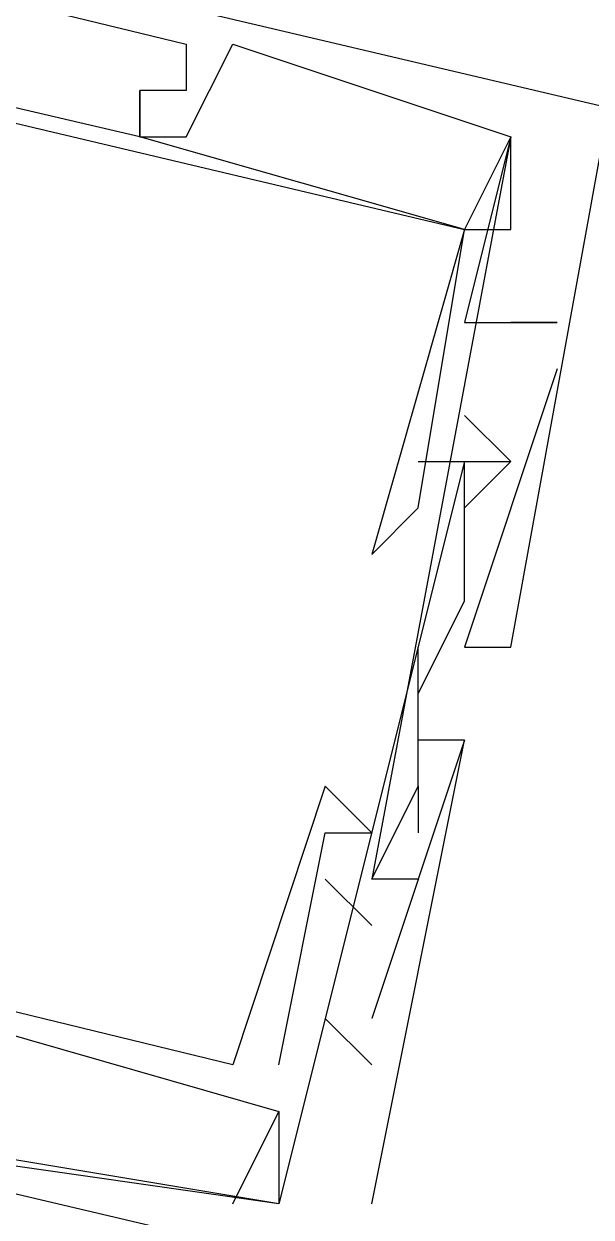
# Model space of a CAD drawing. Header units: feet. Extents: x -84 to 198, y -22 to 181.
# Drawn here: x 125.6466 to 125.8097, y 119.414 to 119.7569 of the extents above; entities that cross this region are included whole.
import ezdxf

# ---------------------------------------------------------------- set-up
doc = ezdxf.new("R2010")
doc.units = ezdxf.units.FT
doc.layers.add('A-LINEA', color=7, linetype='CONTINUOUS')

msp = doc.modelspace()

# ---------------------------------------------------------------- linework, layer by layer
at = {"layer": 'A-LINEA'}
for p, q in [((125.6933, 119.7511), (125.6933, 119.7511)), ((125.6933, 119.7511), (125.6933, 119.7511)), ((125.6933, 119.7511), (125.6933, 119.7511)), ((125.6933, 119.7511), (125.6933, 119.7511)), ((125.6933, 119.7511), (125.6933, 119.7511)), ((125.6933, 119.7511), (125.6933, 119.7511)), ((125.7067, 119.7511), (125.7067, 119.7511)), ((125.7067, 119.7511), (125.7067, 119.7511)), ((125.7067, 119.7511), (125.7067, 119.7511)), ((125.7067, 119.7511), (125.7067, 119.7511)), ((125.7067, 119.7511), (125.7067, 119.7511)), ((125.7067, 119.7511), (125.7067, 119.7511)), ((125.68, 119.7378), (125.68, 119.7378)), ((125.68, 119.7378), (125.68, 119.7378)), ((125.68, 119.7378), (125.68, 119.7378)), ((125.68, 119.7378), (125.68, 119.7378)), ((125.68, 119.7378), (125.68, 119.7378)), ((125.68, 119.7378), (125.68, 119.7378)), ((125.68, 119.7378), (125.68, 119.7378)), ((125.68, 119.7378), (125.68, 119.7378)), ((125.68, 119.7378), (125.68, 119.7378)), ((125.68, 119.7378), (125.68, 119.7378)), ((125.68, 119.7378), (125.68, 119.7378)), ((125.68, 119.7378), (125.68, 119.7378)), ((125.68, 119.7378), (125.68, 119.7378)), ((125.68, 119.7378), (125.68, 119.7378)), ((125.68, 119.7378), (125.68, 119.7378)), ((125.68, 119.7378), (125.68, 119.7378)), ((125.68, 119.7378), (125.68, 119.7378)), ((125.68, 119.7378), (125.68, 119.7378)), ((125.6933, 119.7378), (125.6933, 119.7378)), ((125.6933, 119.7378), (125.6933, 119.7378)), ((125.6933, 119.7378), (125.6933, 119.7378)), ((125.6933, 119.7378), (125.6933, 119.7378)), ((125.6933, 119.7378), (125.6933, 119.7378)), ((125.6933, 119.7378), (125.6933, 119.7378)), ((125.6933, 119.7378), (125.6933, 119.7378)), ((125.6933, 119.7378), (125.6933, 119.7378)), ((125.6933, 119.7378), (125.6933, 119.7378)), ((125.6933, 119.7378), (125.6933, 119.7378)), ((125.6933, 119.7378), (125.6933, 119.7378)), ((125.6933, 119.7378), (125.6933, 119.7378)), ((125.68, 119.7244), (125.68, 119.7244)), ((125.68, 119.7244), (125.68, 119.7244)), ((125.68, 119.7244), (125.68, 119.7244)), ((125.68, 119.7244), (125.68, 119.7244)), ((125.68, 119.7244), (125.68, 119.7244)), ((125.68, 119.7244), (125.68, 119.7244)), ((125.68, 119.7244), (125.68, 119.7244)), ((125.68, 119.7244), (125.68, 119.7244)), ((125.68, 119.7244), (125.68, 119.7244)), ((125.68, 119.7244), (125.68, 119.7244)), ((125.68, 119.7244), (125.68, 119.7244)), ((125.68, 119.7244), (125.68, 119.7244)), ((125.68, 119.7244), (125.68, 119.7244)), ((125.68, 119.7244), (125.68, 119.7244)), ((125.68, 119.7244), (125.68, 119.7244)), ((125.68, 119.7244), (125.68, 119.7244)), ((125.68, 119.7244), (125.68, 119.7244)), ((125.68, 119.7244), (125.68, 119.7244)), ((125.6933, 119.7244), (125.6933, 119.7244)), ((125.6933, 119.7244), (125.6933, 119.7244)), ((125.6933, 119.7244), (125.6933, 119.7244)), ((125.6933, 119.7244), (125.6933, 119.7244)), ((125.6933, 119.7244), (125.6933, 119.7244)), ((125.6933, 119.7244), (125.6933, 119.7244)), ((125.7867, 119.7244), (125.7867, 119.7244)), ((125.7867, 119.7244), (125.7867, 119.7244)), ((125.7867, 119.7244), (125.7867, 119.7244)), ((125.7867, 119.7244), (125.7867, 119.7244)), ((125.7867, 119.7244), (125.7867, 119.7244)), ((125.7867, 119.7244), (125.7867, 119.7244)), ((125.7867, 119.7244), (125.7867, 119.7244)), ((125.7867, 119.7244), (125.7867, 119.7244)), ((125.7867, 119.7244), (125.7867, 119.7244)), ((125.7867, 119.7244), (125.7867, 119.7244)), ((125.7867, 119.7244), (125.7867, 119.7244)), ((125.7867, 119.7244), (125.7867, 119.7244)), ((125.7867, 119.7244), (125.7867, 119.7244)), ((125.7867, 119.7244), (125.7867, 119.7244)), ((125.7867, 119.7244), (125.7867, 119.7244)), ((125.7733, 119.6978), (125.7733, 119.6978)), ((125.7733, 119.6978), (125.7733, 119.6978)), ((125.7733, 119.6978), (125.7733, 119.6978)), ((125.7733, 119.6978), (125.7733, 119.6978)), ((125.7733, 119.6978), (125.7733, 119.6978)), ((125.7733, 119.6978), (125.7733, 119.6978)), ((125.7733, 119.6978), (125.7733, 119.6978)), ((125.7733, 119.6978), (125.7733, 119.6978)), ((125.7733, 119.6978), (125.7733, 119.6978)), ((125.7733, 119.6978), (125.7733, 119.6978)), ((125.7733, 119.6978), (125.7733, 119.6978)), ((125.7733, 119.6978), (125.7733, 119.6978)), ((125.7733, 119.6978), (125.7733, 119.6978)), ((125.7733, 119.6978), (125.7733, 119.6978)), ((125.7733, 119.6978), (125.7733, 119.6978)), ((125.7733, 119.6978), (125.7733, 119.6978)), ((125.7733, 119.6978), (125.7733, 119.6978)), ((125.7733, 119.6978), (125.7733, 119.6978)), ((125.7867, 119.6978), (125.7867, 119.6978)), ((125.7867, 119.6978), (125.7867, 119.6978)), ((125.7867, 119.6978), (125.7867, 119.6978)), ((125.7867, 119.6978), (125.7867, 119.6978)), ((125.7867, 119.6978), (125.7867, 119.6978)), ((125.7867, 119.6978), (125.7867, 119.6978)), ((125.7733, 119.6711), (125.7733, 119.6711)), ((125.7733, 119.6711), (125.7733, 119.6711)), ((125.7733, 119.6711), (125.7733, 119.6711)), ((125.7867, 119.6711), (125.7867, 119.6711)), ((125.7867, 119.6711), (125.7867, 119.6711)), ((125.7867, 119.6711), (125.7867, 119.6711)), ((125.7867, 119.6711), (125.7867, 119.6711)), ((125.7867, 119.6711), (125.7867, 119.6711)), ((125.7867, 119.6711), (125.7867, 119.6711)), ((125.8, 119.6711), (125.8, 119.6711)), ((125.8, 119.6711), (125.8, 119.6711)), ((125.8, 119.6711), (125.8, 119.6711)), ((125.8, 119.6711), (125.8, 119.6711)), ((125.8, 119.6711), (125.8, 119.6711)), ((125.8, 119.6711), (125.8, 119.6711)), ((125.8, 119.6578), (125.8, 119.6578)), ((125.8, 119.6578), (125.8, 119.6578)), ((125.8, 119.6578), (125.8, 119.6578)), ((125.7733, 119.6444), (125.7867, 119.6311)), ((125.7733, 119.6444), (125.7733, 119.6444)), ((125.7733, 119.6444), (125.7867, 119.6311)), ((125.7733, 119.6444), (125.7733, 119.6444)), ((125.7733, 119.6444), (125.7867, 119.6311)), ((125.7733, 119.6444), (125.7733, 119.6444)), ((125.76, 119.6311), (125.76, 119.6311)), ((125.76, 119.6311), (125.76, 119.6311)), ((125.76, 119.6311), (125.76, 119.6311)), ((125.7733, 119.6311), (125.7733, 119.6311)), ((125.7733, 119.6311), (125.7733, 119.6311)), ((125.7733, 119.6311), (125.7733, 119.6311)), ((125.7733, 119.6311), (125.7733, 119.6311)), ((125.7733, 119.6311), (125.7733, 119.6311)), ((125.7733, 119.6311), (125.7733, 119.6311)), ((125.7733, 119.6311), (125.7733, 119.6311)), ((125.7733, 119.6311), (125.7733, 119.6311)), ((125.7733, 119.6311), (125.7733, 119.6311)), ((125.7733, 119.6311), (125.7733, 119.6311)), ((125.7733, 119.6311), (125.7733, 119.6311)), ((125.7733, 119.6311), (125.7733, 119.6311)), ((125.7867, 119.6311), (125.7867, 119.6311)), ((125.7867, 119.6311), (125.7867, 119.6311)), ((125.7867, 119.6311), (125.7867, 119.6311)), ((125.7867, 119.6311), (125.7867, 119.6311)), ((125.7867, 119.6311), (125.7867, 119.6311)), ((125.7867, 119.6311), (125.7867, 119.6311)), ((125.7867, 119.6311), (125.7867, 119.6311)), ((125.7867, 119.6311), (125.7867, 119.6311)), ((125.7867, 119.6311), (125.7867, 119.6311)), ((125.76, 119.6178), (125.76, 119.6178)), ((125.76, 119.6178), (125.76, 119.6178)), ((125.76, 119.6178), (125.76, 119.6178)), ((125.76, 119.6178), (125.76, 119.6178)), ((125.76, 119.6178), (125.76, 119.6178)), ((125.76, 119.6178), (125.76, 119.6178)), ((125.7733, 119.6178), (125.7733, 119.6178)), ((125.7733, 119.6178), (125.7733, 119.6178)), ((125.7733, 119.6178), (125.7733, 119.6178)), ((125.7467, 119.6044), (125.7467, 119.6044)), ((125.7467, 119.6044), (125.7467, 119.6044)), ((125.7467, 119.6044), (125.7467, 119.6044)), ((125.7467, 119.6044), (125.7467, 119.6044)), ((125.7467, 119.6044), (125.7467, 119.6044)), ((125.7467, 119.6044), (125.7467, 119.6044)), ((125.7733, 119.6044), (125.7733, 119.6044)), ((125.7733, 119.6044), (125.7733, 119.6044)), ((125.7733, 119.6044), (125.7733, 119.6044)), ((125.7733, 119.5911), (125.7733, 119.5911)), ((125.7733, 119.5911), (125.7733, 119.5911)), ((125.7733, 119.5911), (125.7733, 119.5911)), ((125.7733, 119.5911), (125.7733, 119.5911)), ((125.7733, 119.5911), (125.7733, 119.5911)), ((125.7733, 119.5911), (125.7733, 119.5911)), ((125.7733, 119.5911), (125.7733, 119.5911)), ((125.7733, 119.5911), (125.7733, 119.5911)), ((125.7733, 119.5911), (125.7733, 119.5911)), ((125.76, 119.5378), (125.76, 119.5778)), ((125.76, 119.5778), (125.76, 119.5778)), ((125.76, 119.5378), (125.76, 119.5778)), ((125.76, 119.5778), (125.76, 119.5778)), ((125.76, 119.5378), (125.76, 119.5778)), ((125.76, 119.5778), (125.76, 119.5778)), ((125.7733, 119.5778), (125.7733, 119.5778)), ((125.7733, 119.5778), (125.7733, 119.5778)), ((125.7733, 119.5778), (125.7733, 119.5778)), ((125.7733, 119.5778), (125.7733, 119.5778)), ((125.7733, 119.5778), (125.7733, 119.5778)), ((125.7733, 119.5778), (125.7733, 119.5778)), ((125.7867, 119.5778), (125.7867, 119.5778)), ((125.7867, 119.5778), (125.7867, 119.5778)), ((125.7867, 119.5778), (125.7867, 119.5778)), ((125.7867, 119.5778), (125.7867, 119.5778)), ((125.7867, 119.5778), (125.7867, 119.5778)), ((125.7867, 119.5778), (125.7867, 119.5778)), ((125.76, 119.5644), (125.76, 119.5644)), ((125.76, 119.5644), (125.76, 119.5644)), ((125.76, 119.5644), (125.76, 119.5644)), ((125.76, 119.5511), (125.76, 119.5511)), ((125.76, 119.5511), (125.76, 119.5511)), ((125.76, 119.5511), (125.76, 119.5511)), ((125.7733, 119.5511), (125.7733, 119.5511)), ((125.7733, 119.5511), (125.7733, 119.5511)), ((125.7733, 119.5511), (125.7733, 119.5511)), ((125.7733, 119.5511), (125.7733, 119.5511)), ((125.7733, 119.5511), (125.7733, 119.5511)), ((125.7733, 119.5511), (125.7733, 119.5511)), ((125.7333, 119.5378), (125.7333, 119.5378)), ((125.7333, 119.5378), (125.7333, 119.5378)), ((125.7333, 119.5378), (125.7333, 119.5378)), ((125.7333, 119.5378), (125.7333, 119.5378)), ((125.7333, 119.5378), (125.7333, 119.5378)), ((125.7333, 119.5378), (125.7333, 119.5378)), ((125.76, 119.5378), (125.76, 119.5378)), ((125.76, 119.5378), (125.76, 119.5378)), ((125.76, 119.5378), (125.76, 119.5378)), ((125.76, 119.5378), (125.76, 119.5378)), ((125.76, 119.5378), (125.76, 119.5378)), ((125.76, 119.5378), (125.76, 119.5378)), ((125.7333, 119.5244), (125.7333, 119.5244)), ((125.7333, 119.5244), (125.7333, 119.5244)), ((125.7333, 119.5244), (125.7333, 119.5244)), ((125.7333, 119.5244), (125.7333, 119.5244)), ((125.7333, 119.5244), (125.7333, 119.5244)), ((125.7333, 119.5244), (125.7333, 119.5244)), ((125.7467, 119.5244), (125.7467, 119.5244)), ((125.7467, 119.5244), (125.7467, 119.5244)), ((125.7467, 119.5244), (125.7467, 119.5244)), ((125.7467, 119.5244), (125.7467, 119.5244)), ((125.7467, 119.5244), (125.7467, 119.5244)), ((125.7467, 119.5244), (125.7467, 119.5244)), ((125.76, 119.5244), (125.76, 119.5244)), ((125.76, 119.5244), (125.76, 119.5244)), ((125.76, 119.5244), (125.76, 119.5244)), ((125.7333, 119.5111), (125.7467, 119.4978)), ((125.7333, 119.5111), (125.7333, 119.5111)), ((125.7333, 119.5111), (125.7467, 119.4978)), ((125.7333, 119.5111), (125.7333, 119.5111)), ((125.7333, 119.5111), (125.7467, 119.4978)), ((125.7333, 119.5111), (125.7333, 119.5111)), ((125.7467, 119.5111), (125.7467, 119.5111)), ((125.7467, 119.5111), (125.7467, 119.5111)), ((125.7467, 119.5111), (125.7467, 119.5111)), ((125.7467, 119.5111), (125.7467, 119.5111)), ((125.7467, 119.5111), (125.7467, 119.5111)), ((125.7467, 119.5111), (125.7467, 119.5111)), ((125.7467, 119.5111), (125.7467, 119.5111)), ((125.7467, 119.5111), (125.7467, 119.5111)), ((125.7467, 119.5111), (125.7467, 119.5111)), ((125.76, 119.5111), (125.76, 119.5111)), ((125.76, 119.5111), (125.76, 119.5111)), ((125.76, 119.5111), (125.76, 119.5111)), ((125.7467, 119.4978), (125.7467, 119.4978)), ((125.7467, 119.4978), (125.7467, 119.4978)), ((125.7467, 119.4978), (125.7467, 119.4978)), ((125.7333, 119.4711), (125.7333, 119.4711)), ((125.7333, 119.4711), (125.7333, 119.4711)), ((125.7333, 119.4711), (125.7333, 119.4711)), ((125.7467, 119.4711), (125.7467, 119.4711)), ((125.7467, 119.4711), (125.7467, 119.4711)), ((125.7467, 119.4711), (125.7467, 119.4711)), ((125.7067, 119.4578), (125.7067, 119.4578)), ((125.7067, 119.4578), (125.7067, 119.4578)), ((125.7067, 119.4578), (125.7067, 119.4578)), ((125.7067, 119.4578), (125.7067, 119.4578)), ((125.7067, 119.4578), (125.7067, 119.4578)), ((125.7067, 119.4578), (125.7067, 119.4578)), ((125.72, 119.4578), (125.72, 119.4578)), ((125.72, 119.4578), (125.72, 119.4578)), ((125.72, 119.4578), (125.72, 119.4578)), ((125.72, 119.4578), (125.72, 119.4578)), ((125.72, 119.4578), (125.72, 119.4578)), ((125.72, 119.4578), (125.72, 119.4578)), ((125.7467, 119.4578), (125.7467, 119.4578)), ((125.7467, 119.4578), (125.7467, 119.4578)), ((125.7467, 119.4578), (125.7467, 119.4578)), ((125.72, 119.4444), (125.72, 119.4444)), ((125.72, 119.4444), (125.72, 119.4444)), ((125.72, 119.4444), (125.72, 119.4444)), ((125.72, 119.4444), (125.72, 119.4444)), ((125.72, 119.4444), (125.72, 119.4444)), ((125.72, 119.4444), (125.72, 119.4444)), ((125.72, 119.4444), (125.72, 119.4444)), ((125.72, 119.4444), (125.72, 119.4444)), ((125.72, 119.4444), (125.72, 119.4444)), ((125.72, 119.4444), (125.72, 119.4444)), ((125.72, 119.4444), (125.72, 119.4444)), ((125.72, 119.4444), (125.72, 119.4444)), ((125.7067, 119.4178), (125.7067, 119.4178)), ((125.7067, 119.4178), (125.7067, 119.4178)), ((125.7067, 119.4178), (125.7067, 119.4178)), ((125.7067, 119.4178), (125.7067, 119.4178)), ((125.7067, 119.4178), (125.7067, 119.4178)), ((125.7067, 119.4178), (125.7067, 119.4178)), ((125.7067, 119.4178), (125.7067, 119.4178)), ((125.7067, 119.4178), (125.7067, 119.4178)), ((125.7067, 119.4178), (125.7067, 119.4178)), ((125.72, 119.4178), (125.72, 119.4178)), ((125.72, 119.4178), (125.72, 119.4178)), ((125.72, 119.4178), (125.72, 119.4178)), ((125.72, 119.4178), (125.72, 119.4178)), ((125.72, 119.4178), (125.72, 119.4178)), ((125.72, 119.4178), (125.72, 119.4178)), ((125.72, 119.4178), (125.72, 119.4178)), ((125.72, 119.4178), (125.72, 119.4178)), ((125.72, 119.4178), (125.72, 119.4178)), ((125.72, 119.4178), (125.72, 119.4178)), ((125.72, 119.4178), (125.72, 119.4178)), ((125.72, 119.4178), (125.72, 119.4178)), ((125.7467, 119.4178), (125.7467, 119.4178)), ((125.7467, 119.4178), (125.7467, 119.4178)), ((125.7467, 119.4178), (125.7467, 119.4178)), ((125.7467, 119.4178), (125.7467, 119.4178)), ((125.7467, 119.4178), (125.7467, 119.4178)), ((125.7467, 119.4178), (125.7467, 119.4178))]:
    msp.add_line(p, q, dxfattribs=at)
for points in [[(125.9067, 119.7111), (125.2267, 119.8711), (125.2, 119.7244)], [(125.9067, 119.7111), (125.2267, 119.8711), (125.2, 119.7244)], [(125.9067, 119.7111), (125.2267, 119.8711), (125.2, 119.7244)], [(125.8933, 119.7111), (125.9067, 119.7111), (125.2267, 119.8711), (125.2, 119.7244)], [(125.8933, 119.7111), (125.9067, 119.7111), (125.2267, 119.8711), (125.2, 119.7244)], [(125.8933, 119.7111), (125.9067, 119.7111), (125.2267, 119.8711), (125.2, 119.7244)], [(125.24, 119.8444), (125.2533, 119.8578), (125.6933, 119.7511), (125.6933, 119.7378)], [(125.24, 119.8444), (125.2533, 119.8578), (125.6933, 119.7511), (125.6933, 119.7378)], [(125.24, 119.8444), (125.2533, 119.8578), (125.6933, 119.7511), (125.6933, 119.7378)], [(125.2533, 119.8578), (125.6933, 119.7511), (125.6933, 119.7378)], [(125.2533, 119.8578), (125.6933, 119.7511), (125.6933, 119.7378)], [(125.2533, 119.8578), (125.6933, 119.7511), (125.6933, 119.7378)], [(125.6933, 119.7378), (125.68, 119.7378), (125.68, 119.7244), (125.28, 119.8178), (125.28, 119.8311)], [(125.6933, 119.7378), (125.68, 119.7378), (125.68, 119.7244), (125.28, 119.8178), (125.28, 119.8311)], [(125.6933, 119.7378), (125.68, 119.7378), (125.68, 119.7244), (125.28, 119.8178), (125.28, 119.8311)], [(125.6933, 119.7378), (125.68, 119.7378), (125.68, 119.7244), (125.28, 119.8178), (125.28, 119.8311)], [(125.6933, 119.7378), (125.68, 119.7378), (125.68, 119.7244), (125.28, 119.8178), (125.28, 119.8311)], [(125.6933, 119.7378), (125.68, 119.7378), (125.68, 119.7244), (125.28, 119.8178), (125.28, 119.8311)], [(125.2533, 119.7244), (125.2667, 119.8178), (125.7733, 119.6978), (125.7467, 119.6044), (125.7467, 119.6044), (125.76, 119.6178), (125.7733, 119.6978), (125.7867, 119.6978), (125.7867, 119.7244)], [(125.2533, 119.7244), (125.2667, 119.8178), (125.7733, 119.6978), (125.7467, 119.6044), (125.7467, 119.6044), (125.76, 119.6178), (125.7733, 119.6978), (125.7867, 119.6978), (125.7867, 119.7244)], [(125.2533, 119.7244), (125.2667, 119.8178), (125.7733, 119.6978), (125.7467, 119.6044), (125.7467, 119.6044), (125.76, 119.6178), (125.7733, 119.6978), (125.7867, 119.6978), (125.7867, 119.7244)], [(125.2533, 119.7244), (125.2667, 119.8178), (125.7733, 119.6978), (125.7467, 119.6044), (125.7467, 119.6044), (125.76, 119.6178), (125.7733, 119.6978), (125.7867, 119.6978), (125.7867, 119.7244)], [(125.2533, 119.7244), (125.2667, 119.8178), (125.7733, 119.6978), (125.7467, 119.6044), (125.7467, 119.6044), (125.76, 119.6178), (125.7733, 119.6978), (125.7867, 119.6978), (125.7867, 119.7244)], [(125.2533, 119.7244), (125.2667, 119.8178), (125.7733, 119.6978), (125.7467, 119.6044), (125.7467, 119.6044), (125.76, 119.6178), (125.7733, 119.6978), (125.7867, 119.6978), (125.7867, 119.7244)], [(125.68, 119.7378), (125.68, 119.7244), (125.6933, 119.7244), (125.7067, 119.7511), (125.7867, 119.7244), (125.7467, 119.5111)], [(125.68, 119.7378), (125.68, 119.7244), (125.6933, 119.7244), (125.7067, 119.7511), (125.7867, 119.7244), (125.7467, 119.5111)], [(125.68, 119.7378), (125.68, 119.7244), (125.6933, 119.7244), (125.7067, 119.7511), (125.7867, 119.7244), (125.7467, 119.5111)], [(125.68, 119.7378), (125.68, 119.7244), (125.6933, 119.7244), (125.7067, 119.7511), (125.7867, 119.7244), (125.7733, 119.6711), (125.7867, 119.6711), (125.8, 119.6711), (125.7867, 119.6711)], [(125.68, 119.7378), (125.68, 119.7244), (125.6933, 119.7244), (125.7067, 119.7511), (125.7867, 119.7244), (125.7733, 119.6711), (125.7867, 119.6711), (125.8, 119.6711), (125.7867, 119.6711)], [(125.68, 119.7378), (125.68, 119.7244), (125.6933, 119.7244), (125.7067, 119.7511), (125.7867, 119.7244), (125.7733, 119.6711), (125.7867, 119.6711), (125.8, 119.6711), (125.7867, 119.6711)], [(125.7867, 119.7244), (125.7733, 119.6978), (125.68, 119.7244), (125.68, 119.7378)], [(125.6933, 119.7378), (125.68, 119.7378), (125.68, 119.7378), (125.68, 119.7244)], [(125.7867, 119.7244), (125.7733, 119.6978), (125.68, 119.7244), (125.68, 119.7378)], [(125.6933, 119.7378), (125.68, 119.7378), (125.68, 119.7378), (125.68, 119.7244)], [(125.7867, 119.7244), (125.7733, 119.6978), (125.68, 119.7244), (125.68, 119.7378)], [(125.6933, 119.7378), (125.68, 119.7378), (125.68, 119.7378), (125.68, 119.7244)], [(125.7867, 119.7244), (125.7733, 119.6978), (125.68, 119.7244), (125.68, 119.7378)], [(125.7867, 119.7244), (125.7733, 119.6978), (125.68, 119.7244), (125.68, 119.7378)], [(125.7867, 119.7244), (125.7733, 119.6978), (125.68, 119.7244), (125.68, 119.7378)], [(125.7733, 119.5778), (125.7867, 119.5778), (125.8133, 119.7244), (125.88, 119.7111)], [(125.7733, 119.5778), (125.7867, 119.5778), (125.8133, 119.7244), (125.88, 119.7111)], [(125.7733, 119.5778), (125.7867, 119.5778), (125.8133, 119.7244), (125.88, 119.7111)], [(125.8, 119.6578), (125.7733, 119.5778), (125.7867, 119.5778), (125.8133, 119.7244), (125.88, 119.7111)], [(125.8, 119.6578), (125.7733, 119.5778), (125.7867, 119.5778), (125.8133, 119.7244), (125.88, 119.7111)], [(125.8, 119.6578), (125.7733, 119.5778), (125.7867, 119.5778), (125.8133, 119.7244), (125.88, 119.7111)], [(125.2, 119.6844), (125.2, 119.6844), (125.2133, 119.6844), (125.1867, 119.6978), (125.1467, 119.5378), (125.8267, 119.3778), (125.8267, 119.3911), (125.8267, 119.3778)], [(125.2, 119.6844), (125.2, 119.6844), (125.2133, 119.6844), (125.1867, 119.6978), (125.1467, 119.5378), (125.8267, 119.3778), (125.8267, 119.3911), (125.8267, 119.3778)], [(125.2, 119.6844), (125.2, 119.6844), (125.2133, 119.6844), (125.1867, 119.6978), (125.1467, 119.5378), (125.8267, 119.3778), (125.8267, 119.3911), (125.8267, 119.3778)], [(125.1867, 119.6978), (125.1467, 119.5378), (125.8267, 119.3778), (125.8267, 119.3911), (125.8267, 119.3911)], [(125.1867, 119.6978), (125.1467, 119.5378), (125.8267, 119.3778), (125.8267, 119.3911), (125.8267, 119.3911)], [(125.1867, 119.6978), (125.1467, 119.5378), (125.8267, 119.3778), (125.8267, 119.3911), (125.8267, 119.3911)], [(125.72, 119.4578), (125.7333, 119.5244), (125.7467, 119.5244), (125.7333, 119.5378), (125.7333, 119.5378), (125.7067, 119.4578), (125.2133, 119.5778), (125.24, 119.6578)], [(125.72, 119.4578), (125.7333, 119.5244), (125.7467, 119.5244), (125.7333, 119.5378), (125.7333, 119.5378), (125.7067, 119.4578), (125.2133, 119.5778), (125.24, 119.6578)], [(125.72, 119.4578), (125.7333, 119.5244), (125.7467, 119.5244), (125.7333, 119.5378), (125.7333, 119.5378), (125.7067, 119.4578), (125.2133, 119.5778), (125.24, 119.6578)], [(125.72, 119.4578), (125.7333, 119.5244), (125.7467, 119.5244), (125.7333, 119.5378), (125.7333, 119.5378), (125.7067, 119.4578), (125.2133, 119.5778), (125.24, 119.6578)], [(125.72, 119.4578), (125.7333, 119.5244), (125.7467, 119.5244), (125.7333, 119.5378), (125.7333, 119.5378), (125.7067, 119.4578), (125.2133, 119.5778), (125.24, 119.6578)], [(125.72, 119.4578), (125.7333, 119.5244), (125.7467, 119.5244), (125.7333, 119.5378), (125.7333, 119.5378), (125.7067, 119.4578), (125.2133, 119.5778), (125.24, 119.6578)], [(125.76, 119.6311), (125.7733, 119.6311), (125.72, 119.4178), (125.64, 119.4311)], [(125.76, 119.6311), (125.7733, 119.6311), (125.72, 119.4178), (125.64, 119.4311)], [(125.76, 119.6311), (125.7733, 119.6311), (125.72, 119.4178), (125.64, 119.4311)], [(125.76, 119.5644), (125.7733, 119.5911), (125.7733, 119.6044), (125.7733, 119.6311), (125.7867, 119.6311), (125.7733, 119.6178)], [(125.76, 119.5644), (125.7733, 119.5911), (125.7733, 119.6044), (125.7733, 119.6311), (125.7867, 119.6311), (125.7733, 119.6178)], [(125.76, 119.5644), (125.7733, 119.5911), (125.7733, 119.6044), (125.7733, 119.6311), (125.7867, 119.6311), (125.7733, 119.6178)], [(125.7467, 119.4178), (125.7733, 119.5511), (125.7467, 119.4711)], [(125.7467, 119.4178), (125.7733, 119.5511), (125.7467, 119.4711)], [(125.7467, 119.4178), (125.7733, 119.5511), (125.7467, 119.4711)], [(125.7467, 119.4178), (125.7733, 119.5511), (125.76, 119.5511)], [(125.7467, 119.4178), (125.7733, 119.5511), (125.76, 119.5511)], [(125.7467, 119.4178), (125.7733, 119.5511), (125.76, 119.5511)], [(125.7467, 119.4578), (125.7333, 119.4711), (125.72, 119.4178), (125.6267, 119.4311), (125.64, 119.4578), (125.6267, 119.4711), (125.6267, 119.4578), (125.6267, 119.4311), (125.1733, 119.5378)], [(125.7467, 119.4578), (125.7333, 119.4711), (125.72, 119.4178), (125.6267, 119.4311), (125.64, 119.4578), (125.6267, 119.4711), (125.6267, 119.4578), (125.6267, 119.4311), (125.1733, 119.5378)], [(125.7467, 119.4578), (125.7333, 119.4711), (125.72, 119.4178), (125.6267, 119.4311), (125.64, 119.4578), (125.6267, 119.4711), (125.6267, 119.4578), (125.6267, 119.4311), (125.1733, 119.5378)], [(125.76, 119.5111), (125.76, 119.5111), (125.7467, 119.5111), (125.76, 119.5378), (125.76, 119.5244)], [(125.76, 119.5111), (125.76, 119.5111), (125.7467, 119.5111), (125.76, 119.5378), (125.76, 119.5244)], [(125.76, 119.5111), (125.76, 119.5111), (125.7467, 119.5111), (125.76, 119.5378), (125.76, 119.5244)], [(125.6133, 119.4578), (125.6267, 119.4711), (125.72, 119.4444)], [(125.6133, 119.4578), (125.6267, 119.4711), (125.72, 119.4444)], [(125.6133, 119.4578), (125.6267, 119.4711), (125.72, 119.4444)], [(125.6133, 119.4578), (125.6267, 119.4711), (125.72, 119.4444)], [(125.6133, 119.4578), (125.6267, 119.4711), (125.72, 119.4444)], [(125.6133, 119.4578), (125.6267, 119.4711), (125.72, 119.4444)], [(125.7067, 119.4178), (125.72, 119.4444), (125.72, 119.4178)], [(125.7067, 119.4178), (125.72, 119.4444), (125.72, 119.4178)], [(125.7067, 119.4178), (125.72, 119.4444), (125.72, 119.4178)], [(125.7067, 119.4178), (125.72, 119.4444), (125.72, 119.4178)], [(125.7067, 119.4178), (125.72, 119.4444), (125.72, 119.4178)], [(125.7067, 119.4178), (125.72, 119.4444), (125.72, 119.4178)]]:
    msp.add_lwpolyline(points, dxfattribs=at)

doc.saveas('drawing.dxf')
